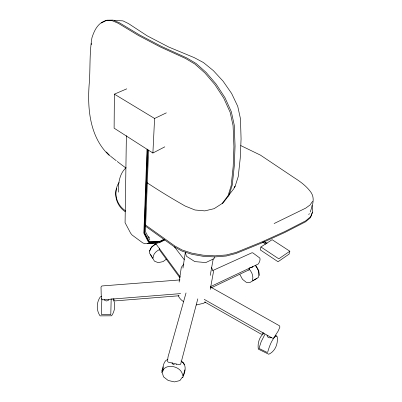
<?xml version="1.0" encoding="UTF-8"?>
<svg xmlns="http://www.w3.org/2000/svg" width="402" height="402" viewBox="0 0 402 402"><rect width="100%" height="100%" fill="white"/><g stroke="black" fill="none" stroke-linecap="round" stroke-linejoin="round"><path stroke-width="0.6" d="M126.791 88.832L114.389 94.153L114.118 128.163L152.896 153.016L164.825 146.83M126.384 135.67L125.077 222.698L130.635 233.21L132.037 234.969L142.69 242.848L144.876 243.728L157.775 242.934M153.087 258.069C152.931 254.19 156.162 251.114 159.438 249.582M147.031 149.242L143.841 233.16L148.67 242.537L159.936 241.999L164.348 239.743M147.469 149.067L144.243 232.919L149.001 242.125L160.001 241.627L164.413 239.381M147.881 149.443L144.645 232.673L149.333 241.708L160.066 241.26L163.926 239.29M148.594 150.353L145.398 231.552L149.866 240.054M152.896 153.016L154.589 118.469L166.353 112.841M159.634 248.109L159.519 249.959L180.011 277.958M101.455 314.158L101.832 298.676M91.329 44.642L91.495 43.456M116.56 188.357C113.942 197.141 117.756 206.834 125.379 211.799M179.121 282.144L181.302 267.395L183.9 263.958M182.965 268.089L185.342 252.18M210.251 275.39L213.201 258.973M210.251 289.44L213.482 271.722L211.573 267.581M260.923 246.979L260.26 249.878L278.048 261.737L289.088 254.099L289.842 251.215L272.104 239.682L260.923 246.979L278.782 258.823L289.842 251.215M214.467 256.913L214.065 258.627L205.819 262.566L194.794 261.601L186.382 256.19L185.332 251.999M267.702 352.087C269.405 346.423 271.42 340.097 275.792 335.997M197.809 298.832L180.815 363.659L180.337 364.503L179.583 364.73L168.237 362.152L167.644 361.619L167.564 360.649L168.051 356.845L186.031 292.932M184.87 369.85L182.885 377.398L182.237 377.166M183.297 375.94C185.493 371.146 186.744 364.383 181.277 361.313M162.73 371.478L163.066 370.327M161.77 371.026C163.453 367.142 163.066 361.031 167.855 359.328M161.715 372.559L162.227 370.83M162.91 368.533L163.423 366.81M163.122 368.89L162.443 371.192C166.071 362.348 182.443 366.689 182.619 375.8M163.207 368.87L162.172 372.358L163.519 376.84L168.192 380.473L174.423 381.9L179.875 380.588L182.488 377.001M211.01 287.943L249.265 269.727L249.974 267.355M310.203 212.045C312.339 205.914 315.108 198.874 311.274 192.774C307.002 186.603 300.932 181.97 294.636 178.021L260.446 155.127L240.733 145.569M252.386 280.294C253.833 276.259 251.788 271.762 248.938 268.863M227.607 196.663L233.743 188.809L235.19 186.086L238.24 176.568L240.24 158.142L241.074 138.911L240.451 118.706L237.733 106.319L231.617 93.45L223.085 81.184L213.346 70.606L203.487 62.571L194.241 57.627L168.614 46.984L147.212 35.848L128.499 23.587L122.972 20.869L114.083 20.442M312.47 212.346L310.45 217.653L305.53 221.829L284.656 232.552L261.426 243.099L235.868 253.516L226.145 256.044L214.794 256.933L202.935 256.27L191.714 254.255L182.086 251.129L174.709 247.124L145.212 225.999M149.529 251.109L151.499 246.949L155.785 243.763M119.067 182.513C112.756 191.659 116.218 204.909 125.454 210.698M308.756 214.628L309.334 213.593M264.878 334.419L261.174 341.68L258.973 348.423L267.42 352.564M263.25 332.539L262.225 334.077L261.265 334.198L204.618 301.897M312.545 201.347L310.053 204.975L305.741 208.115L274.099 223.552M222.12 203.518L228.07 195.684L231.185 185.613L233.18 166.569L233.919 146.66L233.085 125.71L230.15 112.294L223.763 98.194L214.929 84.671L204.914 72.958L194.849 64.029L185.523 58.466L160.343 46.984L138.429 35.482L118.178 23.246L111.801 20.532L105.656 20.623C97.842 22.969 94.194 30.637 91.932 37.843C89.485 52.315 90.314 67.074 89.395 81.676C87.088 107.123 89.324 136.685 109.037 155.252M234.085 187.508L235.19 186.086M108.942 299.646L108.043 300.57L106.55 300.952L105.038 300.58L104.093 299.656M126.122 167.679C119.278 173.754 118.268 183.553 118.294 192.166M263.978 333.203C259.25 336.916 257.466 343.303 258.305 349.112L268.762 354.247C275.365 351.288 278.259 343.444 277.194 336.61L275.551 335.816M166.383 259.154L163.066 261.617L158.152 262.652L154.433 261.134L150.624 254.622M252.783 280.691L258.471 277.365C259.948 273.486 258.144 269.174 255.687 266.114M257.039 278.34L249.969 282.48L246.336 282.355L242.522 279.35L239.944 274.611M156.197 244.014C152.72 245.632 149.308 248.908 149.494 253.024L152.549 258.255M164.76 239.969L159.247 242.793L147.142 243.471M101.324 22.999L106.892 20.2L113.052 20.1L119.434 22.798L139.685 35.009L161.599 46.481L186.764 57.938L196.086 63.486L206.125 72.405L216.125 84.103L224.944 97.606L231.316 111.691L234.24 125.087L235.049 146.016L234.291 165.905L232.281 184.94L229.155 195.005L223.195 202.834L214.1 208.678L204.809 210.884L194.975 209.995L185.262 206.085A462.421 190.93 13.5 0 1 147.087 182.759M210.648 286.581L258.144 264.069C259.38 262.586 260.461 259.999 259.883 258.089L252.833 252.868L251.918 252.788L212.693 270.566M248.672 270.003L249.265 269.727M271.43 337.479L270.059 337.876L268.486 337.549L267.33 336.559L267.018 335.353M176.031 364.629L176.533 364.513M196.287 304.972L203.342 303.344A16.165 11.12 9.5 0 0 205.568 302.028M180.649 293.611L102.832 299.822L102.214 299.691L101.56 298.857L101.203 294.591L101.013 287.088L101.565 286.169L102.153 285.943L180.021 279.918M179.121 295.761L114.866 300.912L113.992 300.389L113.866 298.611M101.46 314.696L110.791 314.645L111.183 298.656M101.6 296.736L100.394 296.736C96.4 302.289 96.138 310.203 100.078 315.866L111.63 315.801C115.012 310.882 115.902 303.992 112.922 298.681M174.438 364.805L173.337 364.549L172.207 363.514L172.096 362.654M250.828 267.451L252.466 267.31L253.004 266.219M210.331 286.892L279.259 325.665L279.727 326.128L279.837 327.218L278.149 331.092L273.873 337.765L272.903 338.253L272.295 338.107L204.206 299.349M114.389 94.153L154.589 118.469M263.868 241.401L267.018 243.466M264.265 241.728L266.888 243.451M262.622 242.11L265.772 244.18M276.053 335.399L276.445 336.167M145.519 225.045L174.86 246.024L182.247 250.034L191.885 253.165L203.121 255.185L214.99 255.848L226.356 254.953L236.085 252.426L261.667 242.029L284.912 231.497L305.806 220.788L310.726 216.623L312.746 211.331L311.942 205.387M255.2 265.255L256.169 265.993L258.782 270.767L259.109 275.496M180.945 360.921L183.724 363.127L184.186 364.81M106.374 151.951L110.158 155.891M148.449 236.552L149.539 237.889M174.302 246.692L184.227 259.647M155.242 242.883L180.232 276.933M183.418 301.535A15.939 10.97 9.5 0 1 178.197 295.5M125.625 167.78A462.421 190.93 13.5 0 1 117.223 161.453M116.263 160.71A462.421 190.93 13.5 0 1 110.62 156.257"/></g></svg>
